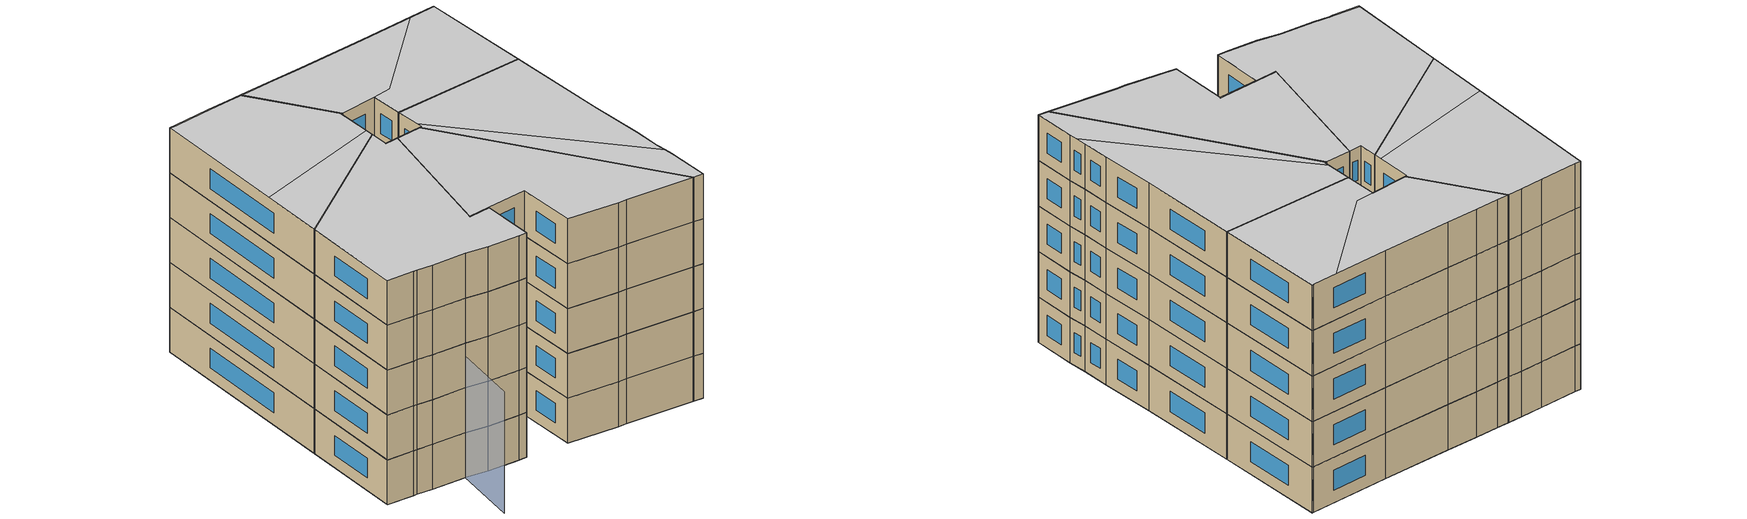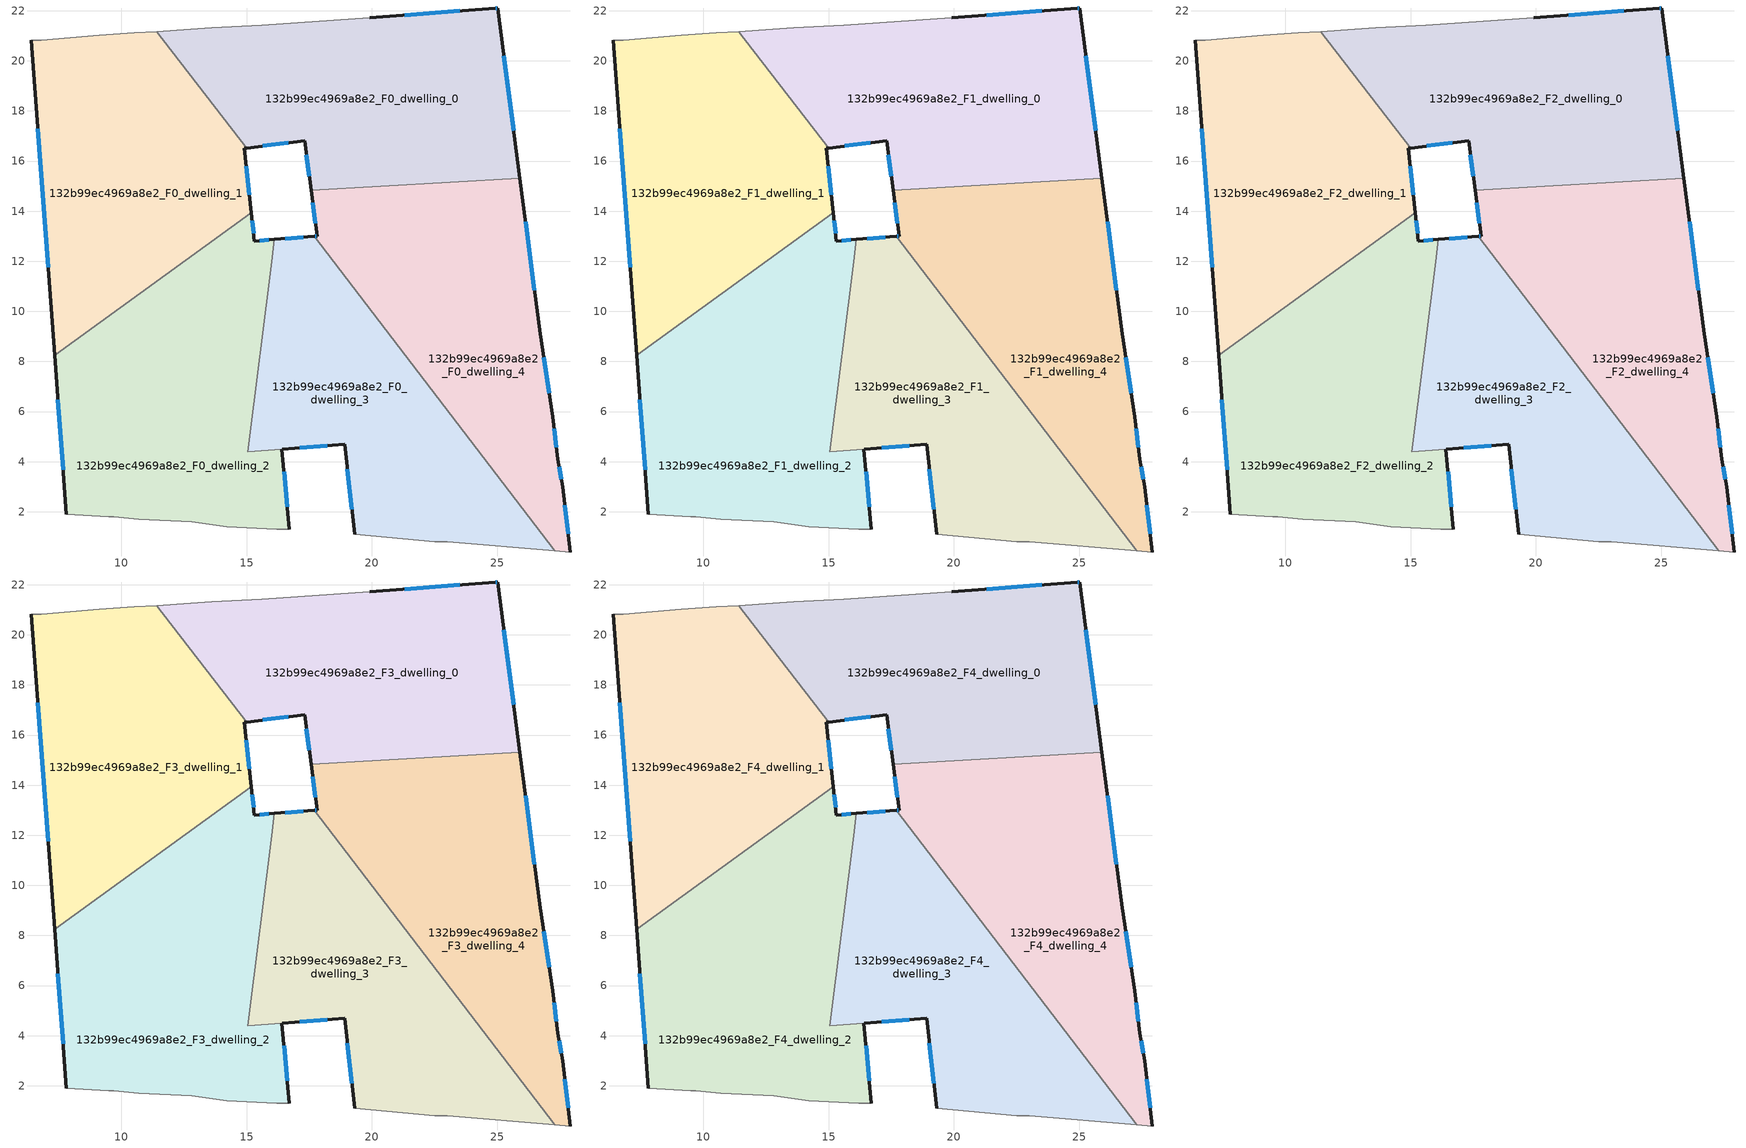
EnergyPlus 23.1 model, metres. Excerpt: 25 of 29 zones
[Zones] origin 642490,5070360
132b99ec4969a8e2_F0_dwelling_0
 floor ground (EU_floor_Construction): 25.91,15.31 25.02,22.11 24.93,22.11 19.92,21.71 15.62,21.41 13.62,21.31 12.21,21.21 11.42,21.17 15,16.52 17.32,16.81 17.57,14.84 z0
 wall outside (EU_wall_Construction): 19.92,21.71 24.93,22.11 25.02,22.11 25.91,15.31 / 17.57,14.84 17.32,16.81 15,16.52 z0:3
 wall adiabatic (EU_wall_Construction): 11.42,21.17 12.21,21.21 13.62,21.31 15.62,21.41 19.92,21.71 z0:3
 wall to 132b99ec4969a8e2_F0_dwelling_4 (EU_wall_Construction): 25.91,15.31 17.57,14.84 z0:3
 wall to 132b99ec4969a8e2_F0_dwelling_1 (EU_wall_Construction): 15,16.52 11.42,21.17 z0:3
 window (EU_Window_Construction): 21.32,21.82 23.52,22 / 24.95,22.11 25,22.11 / 25.27,20.2 25.66,17.21 / 17.5,15.39 17.39,16.26 / 16.67,16.73 15.65,16.6 z0.84:2.16
132b99ec4969a8e2_F0_dwelling_1
 floor ground (EU_floor_Construction): 15.19,13.93 14.92,16.51 15,16.52 11.42,21.17 10.51,21.11 9.11,21.01 6.81,20.81 6.41,20.81 7.34,8.24 z0
 wall outside (EU_wall_Construction): 15,16.52 14.92,16.51 15.19,13.93 / 7.34,8.24 6.41,20.81 z0:3
 wall adiabatic (EU_wall_Construction): 6.41,20.81 6.81,20.81 9.11,21.01 10.51,21.11 11.42,21.17 z0:3
 wall to 132b99ec4969a8e2_F0_dwelling_2 (EU_wall_Construction): 15.19,13.93 7.34,8.24 z0:3
 window (EU_Window_Construction): 14.99,15.79 15.12,14.66 / 7.08,11.77 6.67,17.29 z0.84:2.16
132b99ec4969a8e2_F0_dwelling_2
 floor ground (EU_floor_Construction): 16.71,1.3 16.41,4.5 15.05,4.39 16.11,12.87 15.31,12.81 15.19,13.93 7.34,8.24 7.81,1.9 9.51,1.8 9.71,1.8 10.71,1.7 12.81,1.6 14.21,1.4 16.21,1.3 z0
 wall outside (EU_wall_Construction): 7.81,1.9 7.34,8.24 / 15.19,13.93 15.31,12.81 16.11,12.87 / 16.41,4.5 16.71,1.3 z0:3
 wall adiabatic (EU_wall_Construction): 16.71,1.3 16.21,1.3 14.21,1.4 12.81,1.6 10.71,1.7 9.71,1.8 9.51,1.8 7.81,1.9 z0:3
 wall to 132b99ec4969a8e2_F0_dwelling_3 (EU_wall_Construction): 16.11,12.87 16.02,12.15 15.05,4.39 16.41,4.5 z0:3
 window (EU_Window_Construction): 7.67,3.68 7.47,6.47 / 15.23,13.62 15.28,13.12 / 15.54,12.82 15.89,12.85 / 16.5,3.6 16.63,2.19 z0.84:2.16
132b99ec4969a8e2_F0_dwelling_3
 floor ground (EU_floor_Construction): 27.3,0.44 17.7,13 16.11,12.87 15.05,4.39 18.92,4.7 19.31,1.09 22.52,0.79 23.02,0.79 z0
 wall outside (EU_wall_Construction): 16.11,12.87 17.7,13 / 19.31,1.09 18.92,4.7 16.42,4.5 z0:3
 wall to 132b99ec4969a8e2_F0_dwelling_4 (EU_wall_Construction): 17.7,13 27.3,0.44 z0:3
 wall adiabatic (EU_wall_Construction): 27.3,0.44 23.02,0.79 22.52,0.79 19.31,1.09 z0:3
 window (EU_Window_Construction): 18.22,4.64 17.12,4.56 / 16.56,12.9 17.26,12.96 / 19.2,2.1 19.03,3.69 z0.84:2.16
132b99ec4969a8e2_F0_dwelling_4
 floor ground (EU_floor_Construction): 27.92,0.39 27.62,3 27.42,4.1 27.22,5.8 26.72,9.1 25.91,15.31 17.57,14.84 17.82,13 17.7,13 27.3,0.44 z0
 wall outside (EU_wall_Construction): 17.7,13 17.82,13 17.57,14.84 / 25.91,15.31 26.72,9.1 27.22,5.8 27.42,4.1 27.62,3 27.92,0.39 z0:3
 wall adiabatic (EU_wall_Construction): 27.92,0.39 27.3,0.44 z0:3
 window (EU_Window_Construction): 27.28,5.32 27.37,4.57 / 27.48,3.79 27.56,3.3 / 27.7,2.27 27.84,1.12 / 17.74,13 17.78,13 / 17.75,13.52 17.64,14.33 / 26.14,13.57 26.5,10.84 / 26.86,8.17 27.08,6.72 z0.84:2.16
132b99ec4969a8e2_F1_dwelling_0
 floor to 132b99ec4969a8e2_F0_dwelling_0 (EU_floor_Construction): 25.91,15.31 25.02,22.11 24.93,22.11 19.92,21.71 15.62,21.41 13.62,21.31 12.21,21.21 11.42,21.17 15,16.52 17.32,16.81 17.57,14.84 z3
 wall outside (EU_wall_Construction): 19.92,21.71 24.93,22.11 25.02,22.11 25.91,15.31 / 17.57,14.84 17.32,16.81 15,16.52 z3:6
 wall adiabatic (EU_wall_Construction): 11.42,21.17 12.21,21.21 13.62,21.31 15.62,21.41 19.92,21.71 z3:6
 wall to 132b99ec4969a8e2_F1_dwelling_4 (EU_wall_Construction): 25.91,15.31 17.57,14.84 z3:6
 wall to 132b99ec4969a8e2_F1_dwelling_1 (EU_wall_Construction): 15,16.52 11.42,21.17 z3:6
 window (EU_Window_Construction): 21.32,21.82 23.52,22 / 24.95,22.11 25,22.11 / 25.27,20.2 25.66,17.21 / 17.5,15.39 17.39,16.26 / 16.67,16.73 15.65,16.6 z3.84:5.16
132b99ec4969a8e2_F1_dwelling_1
 floor to 132b99ec4969a8e2_F0_dwelling_1 (EU_floor_Construction): 15.19,13.93 14.92,16.51 15,16.52 11.42,21.17 10.51,21.11 9.11,21.01 6.81,20.81 6.41,20.81 7.34,8.24 z3
 wall outside (EU_wall_Construction): 15,16.52 14.92,16.51 15.19,13.93 / 7.34,8.24 6.41,20.81 z3:6
 wall adiabatic (EU_wall_Construction): 6.41,20.81 6.81,20.81 9.11,21.01 10.51,21.11 11.42,21.17 z3:6
 wall to 132b99ec4969a8e2_F1_dwelling_2 (EU_wall_Construction): 15.19,13.93 7.34,8.24 z3:6
 window (EU_Window_Construction): 14.99,15.79 15.12,14.66 / 7.08,11.77 6.67,17.29 z3.84:5.16
132b99ec4969a8e2_F1_dwelling_2
 floor to 132b99ec4969a8e2_F0_dwelling_2 (EU_floor_Construction): 16.71,1.3 16.41,4.5 15.05,4.39 16.11,12.87 15.31,12.81 15.19,13.93 7.34,8.24 7.81,1.9 9.51,1.8 9.71,1.8 10.71,1.7 12.81,1.6 14.21,1.4 16.21,1.3 z3
 wall outside (EU_wall_Construction): 7.81,1.9 7.34,8.24 / 15.19,13.93 15.31,12.81 16.11,12.87 / 16.41,4.5 16.71,1.3 z3:6
 wall adiabatic (EU_wall_Construction): 16.71,1.3 16.21,1.3 14.21,1.4 12.81,1.6 10.71,1.7 9.71,1.8 9.51,1.8 7.81,1.9 z3:6
 wall to 132b99ec4969a8e2_F1_dwelling_3 (EU_wall_Construction): 16.11,12.87 16.02,12.15 15.05,4.39 16.41,4.5 z3:6
 window (EU_Window_Construction): 7.67,3.68 7.47,6.47 / 15.23,13.62 15.28,13.12 / 15.54,12.82 15.89,12.85 / 16.5,3.6 16.63,2.19 z3.84:5.16
132b99ec4969a8e2_F1_dwelling_3
 floor to 132b99ec4969a8e2_F0_dwelling_3 (EU_floor_Construction): 27.3,0.44 17.7,13 16.11,12.87 15.05,4.39 18.92,4.7 19.31,1.09 22.52,0.79 23.02,0.79 z3
 wall outside (EU_wall_Construction): 16.11,12.87 17.7,13 / 19.31,1.09 18.92,4.7 16.42,4.5 z3:6
 wall to 132b99ec4969a8e2_F1_dwelling_4 (EU_wall_Construction): 17.7,13 27.3,0.44 z3:6
 wall adiabatic (EU_wall_Construction): 27.3,0.44 23.02,0.79 22.52,0.79 19.31,1.09 z3:6
 window (EU_Window_Construction): 18.22,4.64 17.12,4.56 / 16.56,12.9 17.26,12.96 / 19.2,2.1 19.03,3.69 z3.84:5.16
132b99ec4969a8e2_F1_dwelling_4
 floor to 132b99ec4969a8e2_F0_dwelling_4 (EU_floor_Construction): 27.92,0.39 27.62,3 27.42,4.1 27.22,5.8 26.72,9.1 25.91,15.31 17.57,14.84 17.82,13 17.7,13 27.3,0.44 z3
 wall outside (EU_wall_Construction): 17.7,13 17.82,13 17.57,14.84 / 25.91,15.31 26.72,9.1 27.22,5.8 27.42,4.1 27.62,3 27.92,0.39 z3:6
 wall adiabatic (EU_wall_Construction): 27.92,0.39 27.3,0.44 z3:6
 window (EU_Window_Construction): 27.28,5.32 27.37,4.57 / 27.48,3.79 27.56,3.3 / 27.7,2.27 27.84,1.12 / 17.74,13 17.78,13 / 17.75,13.52 17.64,14.33 / 26.14,13.57 26.5,10.84 / 26.86,8.17 27.08,6.72 z3.84:5.16
132b99ec4969a8e2_F2_dwelling_0
 floor to 132b99ec4969a8e2_F1_dwelling_0 (EU_floor_Construction): 25.91,15.31 25.02,22.11 24.93,22.11 19.92,21.71 15.62,21.41 13.62,21.31 12.21,21.21 11.42,21.17 15,16.52 17.32,16.81 17.57,14.84 z6
 wall outside (EU_wall_Construction): 19.92,21.71 24.93,22.11 25.02,22.11 25.91,15.31 / 17.57,14.84 17.32,16.81 15,16.52 z6:9
 wall adiabatic (EU_wall_Construction): 11.42,21.17 12.21,21.21 13.62,21.31 15.62,21.41 19.92,21.71 z6:9
 wall to 132b99ec4969a8e2_F2_dwelling_4 (EU_wall_Construction): 25.91,15.31 17.57,14.84 z6:9
 wall to 132b99ec4969a8e2_F2_dwelling_1 (EU_wall_Construction): 15,16.52 11.42,21.17 z6:9
 window (EU_Window_Construction): 21.32,21.82 23.52,22 / 24.95,22.11 25,22.11 / 25.27,20.2 25.66,17.21 / 17.5,15.39 17.39,16.26 / 16.67,16.73 15.65,16.6 z6.84:8.16
132b99ec4969a8e2_F2_dwelling_1
 floor to 132b99ec4969a8e2_F1_dwelling_1 (EU_floor_Construction): 15.19,13.93 14.92,16.51 15,16.52 11.42,21.17 10.51,21.11 9.11,21.01 6.81,20.81 6.41,20.81 7.34,8.24 z6
 wall outside (EU_wall_Construction): 15,16.52 14.92,16.51 15.19,13.93 / 7.34,8.24 6.41,20.81 z6:9
 wall adiabatic (EU_wall_Construction): 6.41,20.81 6.81,20.81 9.11,21.01 10.51,21.11 11.42,21.17 z6:9
 wall to 132b99ec4969a8e2_F2_dwelling_2 (EU_wall_Construction): 15.19,13.93 7.34,8.24 z6:9
 window (EU_Window_Construction): 14.99,15.79 15.12,14.66 / 7.08,11.77 6.67,17.29 z6.84:8.16
132b99ec4969a8e2_F2_dwelling_2
 floor to 132b99ec4969a8e2_F1_dwelling_2 (EU_floor_Construction): 16.71,1.3 16.41,4.5 15.05,4.39 16.11,12.87 15.31,12.81 15.19,13.93 7.34,8.24 7.81,1.9 9.51,1.8 9.71,1.8 10.71,1.7 12.81,1.6 14.21,1.4 16.21,1.3 z6
 wall outside (EU_wall_Construction): 7.81,1.9 7.34,8.24 / 15.19,13.93 15.31,12.81 16.11,12.87 / 16.41,4.5 16.71,1.3 z6:9
 wall adiabatic (EU_wall_Construction): 16.71,1.3 16.21,1.3 14.21,1.4 12.81,1.6 10.71,1.7 9.71,1.8 9.51,1.8 7.81,1.9 z6:9
 wall to 132b99ec4969a8e2_F2_dwelling_3 (EU_wall_Construction): 16.11,12.87 16.02,12.15 15.05,4.39 16.41,4.5 z6:9
 window (EU_Window_Construction): 7.67,3.68 7.47,6.47 / 15.23,13.62 15.28,13.12 / 15.54,12.82 15.89,12.85 / 16.5,3.6 16.63,2.19 z6.84:8.16
132b99ec4969a8e2_F2_dwelling_3
 floor to 132b99ec4969a8e2_F1_dwelling_3 (EU_floor_Construction): 27.3,0.44 17.7,13 16.11,12.87 15.05,4.39 18.92,4.7 19.31,1.09 22.52,0.79 23.02,0.79 z6
 wall outside (EU_wall_Construction): 16.11,12.87 17.7,13 / 19.31,1.09 18.92,4.7 16.42,4.5 z6:9
 wall to 132b99ec4969a8e2_F2_dwelling_4 (EU_wall_Construction): 17.7,13 27.3,0.44 z6:9
 wall adiabatic (EU_wall_Construction): 27.3,0.44 23.02,0.79 22.52,0.79 19.31,1.09 z6:9
 window (EU_Window_Construction): 18.22,4.64 17.12,4.56 / 16.56,12.9 17.26,12.96 / 19.2,2.1 19.03,3.69 z6.84:8.16
132b99ec4969a8e2_F2_dwelling_4
 floor to 132b99ec4969a8e2_F1_dwelling_4 (EU_floor_Construction): 27.92,0.39 27.62,3 27.42,4.1 27.22,5.8 26.72,9.1 25.91,15.31 17.57,14.84 17.82,13 17.7,13 27.3,0.44 z6
 wall outside (EU_wall_Construction): 17.7,13 17.82,13 17.57,14.84 / 25.91,15.31 26.72,9.1 27.22,5.8 27.42,4.1 27.62,3 27.92,0.39 z6:9
 wall adiabatic (EU_wall_Construction): 27.92,0.39 27.3,0.44 z6:9
 window (EU_Window_Construction): 27.28,5.32 27.37,4.57 / 27.48,3.79 27.56,3.3 / 27.7,2.27 27.84,1.12 / 17.74,13 17.78,13 / 17.75,13.52 17.64,14.33 / 26.14,13.57 26.5,10.84 / 26.86,8.17 27.08,6.72 z6.84:8.16
132b99ec4969a8e2_F3_dwelling_0
 floor to 132b99ec4969a8e2_F2_dwelling_0 (EU_floor_Construction): 25.91,15.31 25.02,22.11 24.93,22.11 19.92,21.71 15.62,21.41 13.62,21.31 12.21,21.21 11.42,21.17 15,16.52 17.32,16.81 17.57,14.84 z9
 wall outside (EU_wall_Construction): 19.92,21.71 24.93,22.11 25.02,22.11 25.91,15.31 / 17.57,14.84 17.32,16.81 15,16.52 z9:12
 wall adiabatic (EU_wall_Construction): 11.42,21.17 12.21,21.21 13.62,21.31 15.62,21.41 19.92,21.71 z9:12
 wall to 132b99ec4969a8e2_F3_dwelling_4 (EU_wall_Construction): 25.91,15.31 17.57,14.84 z9:12
 wall to 132b99ec4969a8e2_F3_dwelling_1 (EU_wall_Construction): 15,16.52 11.42,21.17 z9:12
 window (EU_Window_Construction): 21.32,21.82 23.52,22 / 24.95,22.11 25,22.11 / 25.27,20.2 25.66,17.21 / 17.5,15.39 17.39,16.26 / 16.67,16.73 15.65,16.6 z9.84:11.16
132b99ec4969a8e2_F3_dwelling_1
 floor to 132b99ec4969a8e2_F2_dwelling_1 (EU_floor_Construction): 15.19,13.93 14.92,16.51 15,16.52 11.42,21.17 10.51,21.11 9.11,21.01 6.81,20.81 6.41,20.81 7.34,8.24 z9
 wall outside (EU_wall_Construction): 15,16.52 14.92,16.51 15.19,13.93 / 7.34,8.24 6.41,20.81 z9:12
 wall adiabatic (EU_wall_Construction): 6.41,20.81 6.81,20.81 9.11,21.01 10.51,21.11 11.42,21.17 z9:12
 wall to 132b99ec4969a8e2_F3_dwelling_2 (EU_wall_Construction): 15.19,13.93 7.34,8.24 z9:12
 window (EU_Window_Construction): 14.99,15.79 15.12,14.66 / 7.08,11.77 6.67,17.29 z9.84:11.16
132b99ec4969a8e2_F3_dwelling_2
 floor to 132b99ec4969a8e2_F2_dwelling_2 (EU_floor_Construction): 16.71,1.3 16.41,4.5 15.05,4.39 16.11,12.87 15.31,12.81 15.19,13.93 7.34,8.24 7.81,1.9 9.51,1.8 9.71,1.8 10.71,1.7 12.81,1.6 14.21,1.4 16.21,1.3 z9
 wall outside (EU_wall_Construction): 7.81,1.9 7.34,8.24 / 15.19,13.93 15.31,12.81 16.11,12.87 / 16.41,4.5 16.71,1.3 z9:12
 wall adiabatic (EU_wall_Construction): 16.71,1.3 16.21,1.3 14.21,1.4 12.81,1.6 10.71,1.7 9.71,1.8 9.51,1.8 7.81,1.9 z9:12
 wall to 132b99ec4969a8e2_F3_dwelling_3 (EU_wall_Construction): 16.11,12.87 16.02,12.15 15.05,4.39 16.41,4.5 z9:12
 window (EU_Window_Construction): 7.67,3.68 7.47,6.47 / 15.23,13.62 15.28,13.12 / 15.54,12.82 15.89,12.85 / 16.5,3.6 16.63,2.19 z9.84:11.16
132b99ec4969a8e2_F3_dwelling_3
 floor to 132b99ec4969a8e2_F2_dwelling_3 (EU_floor_Construction): 27.3,0.44 17.7,13 16.11,12.87 15.05,4.39 18.92,4.7 19.31,1.09 22.52,0.79 23.02,0.79 z9
 wall outside (EU_wall_Construction): 16.11,12.87 17.7,13 / 19.31,1.09 18.92,4.7 16.42,4.5 z9:12
 wall to 132b99ec4969a8e2_F3_dwelling_4 (EU_wall_Construction): 17.7,13 27.3,0.44 z9:12
 wall adiabatic (EU_wall_Construction): 27.3,0.44 23.02,0.79 22.52,0.79 19.31,1.09 z9:12
 window (EU_Window_Construction): 18.22,4.64 17.12,4.56 / 16.56,12.9 17.26,12.96 / 19.2,2.1 19.03,3.69 z9.84:11.16
132b99ec4969a8e2_F3_dwelling_4
 floor to 132b99ec4969a8e2_F2_dwelling_4 (EU_floor_Construction): 27.92,0.39 27.62,3 27.42,4.1 27.22,5.8 26.72,9.1 25.91,15.31 17.57,14.84 17.82,13 17.7,13 27.3,0.44 z9
 wall outside (EU_wall_Construction): 17.7,13 17.82,13 17.57,14.84 / 25.91,15.31 26.72,9.1 27.22,5.8 27.42,4.1 27.62,3 27.92,0.39 z9:12
 wall adiabatic (EU_wall_Construction): 27.92,0.39 27.3,0.44 z9:12
 window (EU_Window_Construction): 27.28,5.32 27.37,4.57 / 27.48,3.79 27.56,3.3 / 27.7,2.27 27.84,1.12 / 17.74,13 17.78,13 / 17.75,13.52 17.64,14.33 / 26.14,13.57 26.5,10.84 / 26.86,8.17 27.08,6.72 z9.84:11.16
132b99ec4969a8e2_F4_dwelling_0
 floor to 132b99ec4969a8e2_F3_dwelling_0 (EU_floor_Construction): 25.91,15.31 25.02,22.11 24.93,22.11 19.92,21.71 15.62,21.41 13.62,21.31 12.21,21.21 11.42,21.17 15,16.52 17.32,16.81 17.57,14.84 z12
 wall outside (EU_wall_Construction): 19.92,21.71 24.93,22.11 25.02,22.11 25.91,15.31 / 17.57,14.84 17.32,16.81 15,16.52 z12:15
 wall adiabatic (EU_wall_Construction): 11.42,21.17 12.21,21.21 13.62,21.31 15.62,21.41 19.92,21.71 z12:15
 wall to 132b99ec4969a8e2_F4_dwelling_4 (EU_wall_Construction): 25.91,15.31 17.57,14.84 z12:15
 wall to 132b99ec4969a8e2_F4_dwelling_1 (EU_wall_Construction): 15,16.52 11.42,21.17 z12:15
 window (EU_Window_Construction): 21.32,21.82 23.52,22 / 24.95,22.11 25,22.11 / 25.27,20.2 25.66,17.21 / 17.5,15.39 17.39,16.26 / 16.67,16.73 15.65,16.6 z12.84:14.16
 ceiling to 132b99ec4969a8e2_F5_dwelling_3 (EU_floor_Construction): 25.02,22.11 25.91,15.31 17.58,14.84 17.32,16.81 18.48,16.95 23.39,21.99 24.93,22.11 z15
 ceiling to 132b99ec4969a8e2_F5_dwelling_0 (EU_floor_Construction): 23.39,21.99 18.48,16.96 17.32,16.81 15,16.52 11.42,21.17 12.21,21.21 13.62,21.31 15.62,21.41 19.92,21.71 z15
132b99ec4969a8e2_F4_dwelling_1
 floor to 132b99ec4969a8e2_F3_dwelling_1 (EU_floor_Construction): 15.19,13.93 14.92,16.51 15,16.52 11.42,21.17 10.51,21.11 9.11,21.01 6.81,20.81 6.41,20.81 7.34,8.24 z12
 wall outside (EU_wall_Construction): 15,16.52 14.92,16.51 15.19,13.93 / 7.34,8.24 6.41,20.81 z12:15
 wall adiabatic (EU_wall_Construction): 6.41,20.81 6.81,20.81 9.11,21.01 10.51,21.11 11.42,21.17 z12:15
 wall to 132b99ec4969a8e2_F4_dwelling_2 (EU_wall_Construction): 15.19,13.93 7.34,8.24 z12:15
 window (EU_Window_Construction): 14.99,15.79 15.12,14.66 / 7.08,11.77 6.67,17.29 z12.84:14.16
 ceiling to 132b99ec4969a8e2_F5_dwelling_0 (EU_floor_Construction): 11.42,21.17 15,16.52 14.92,16.51 15.14,14.44 7.05,12.21 6.41,20.81 6.81,20.81 9.11,21.01 10.51,21.11 z15
 ceiling to 132b99ec4969a8e2_F5_dwelling_1 (EU_floor_Construction): 15.14,14.44 15.19,13.93 7.34,8.24 7.05,12.21 z15
132b99ec4969a8e2_F4_dwelling_2
 floor to 132b99ec4969a8e2_F3_dwelling_2 (EU_floor_Construction): 16.71,1.3 16.41,4.5 15.05,4.39 16.11,12.87 15.31,12.81 15.19,13.93 7.34,8.24 7.81,1.9 9.51,1.8 9.71,1.8 10.71,1.7 12.81,1.6 14.21,1.4 16.21,1.3 z12
 wall outside (EU_wall_Construction): 7.81,1.9 7.34,8.24 / 15.19,13.93 15.31,12.81 16.11,12.87 / 16.41,4.5 16.71,1.3 z12:15
 wall adiabatic (EU_wall_Construction): 16.71,1.3 16.21,1.3 14.21,1.4 12.81,1.6 10.71,1.7 9.71,1.8 9.51,1.8 7.81,1.9 z12:15
 wall to 132b99ec4969a8e2_F4_dwelling_3 (EU_wall_Construction): 16.11,12.87 16.02,12.15 15.05,4.39 16.41,4.5 z12:15
 window (EU_Window_Construction): 7.67,3.68 7.47,6.47 / 15.23,13.62 15.28,13.12 / 15.54,12.82 15.89,12.85 / 16.5,3.6 16.63,2.19 z12.84:14.16
 ceiling to 132b99ec4969a8e2_F5_dwelling_1 (EU_floor_Construction): 16.11,12.87 15.05,4.39 16.41,4.5 16.71,1.3 16.21,1.3 14.21,1.4 12.81,1.6 10.71,1.7 9.71,1.8 9.51,1.8 7.81,1.9 7.34,8.24 15.19,13.93 15.31,12.81 z15
132b99ec4969a8e2_F4_dwelling_3
 floor to 132b99ec4969a8e2_F3_dwelling_3 (EU_floor_Construction): 27.3,0.44 17.7,13 16.11,12.87 15.05,4.39 18.92,4.7 19.31,1.09 22.52,0.79 23.02,0.79 z12
 wall outside (EU_wall_Construction): 16.11,12.87 17.7,13 / 19.31,1.09 18.92,4.7 16.42,4.5 z12:15
 wall to 132b99ec4969a8e2_F4_dwelling_4 (EU_wall_Construction): 17.7,13 27.3,0.44 z12:15
 wall adiabatic (EU_wall_Construction): 27.3,0.44 23.02,0.79 22.52,0.79 19.31,1.09 z12:15
 window (EU_Window_Construction): 18.22,4.64 17.12,4.56 / 16.56,12.9 17.26,12.96 / 19.2,2.1 19.03,3.69 z12.84:14.16
 ceiling to 132b99ec4969a8e2_F5_dwelling_2 (EU_floor_Construction): 17.7,13 27.3,0.44 23.02,0.79 22.52,0.79 19.31,1.09 18.92,4.7 15.06,4.39 16.11,12.87 z15
 ceiling to 132b99ec4969a8e2_F5_dwelling_1 (EU_floor_Construction): 15.93,11.43 15.06,4.39 16.41,4.5 15.05,4.39 z15
 roof outside (EU_roof_Construction): 16.11,12.87 15.93,11.43 15.05,4.39 z15
132b99ec4969a8e2_F4_dwelling_4
 floor to 132b99ec4969a8e2_F3_dwelling_4 (EU_floor_Construction): 27.92,0.39 27.62,3 27.42,4.1 27.22,5.8 26.72,9.1 25.91,15.31 17.57,14.84 17.82,13 17.7,13 27.3,0.44 z12
 wall outside (EU_wall_Construction): 17.7,13 17.82,13 17.57,14.84 / 25.91,15.31 26.72,9.1 27.22,5.8 27.42,4.1 27.62,3 27.92,0.39 z12:15
 wall adiabatic (EU_wall_Construction): 27.92,0.39 27.3,0.44 z12:15
 window (EU_Window_Construction): 27.28,5.32 27.37,4.57 / 27.48,3.79 27.56,3.3 / 27.7,2.27 27.84,1.12 / 17.74,13 17.78,13 / 17.75,13.52 17.64,14.33 / 26.14,13.57 26.5,10.84 / 26.86,8.17 27.08,6.72 z12.84:14.16
 ceiling to 132b99ec4969a8e2_F5_dwelling_3 (EU_floor_Construction): 25.91,15.31 26.72,9.1 27.22,5.8 27.42,4.1 27.54,3.46 17.77,13.33 17.58,14.84 z15
 ceiling to 132b99ec4969a8e2_F5_dwelling_2 (EU_floor_Construction): 27.54,3.46 27.62,3 27.92,0.39 27.3,0.44 17.7,13 17.82,13 17.77,13.33 z15
shading: 12.85,2.29 12.61,-2.41 z0:8.1
[Building]
EU S2 Campaign: North Axis=0; Terrain=City; Solar Distribution=FullExterior
[Site:Location]
Lyon-Bron: Latitude=45.75; Longitude=5; Time Zone=1; Elevation=198
[SizingPeriod:WeatherFileDays]
AnnualSizingPeriod: Begin Month=1; Begin Day of Month=1; End Month=12; End Day of Month=31; Day of Week for Start Day=Monday; Use Weather File Daylight Saving Period=No; Use Weather File Rain and Snow Indicators=No
[MATERIAL]
EU_InternalMass_Material: Roughness=MediumRough; Thickness=0.1; Conductivity=1; Density=1800; Specific Heat=900; Thermal Absorptance=0.9; Solar Absorptance=0.7; Visible Absorptance=0.7
[MATERIAL:NOMASS] Roughness=MediumRough; Thermal Absorptance=0.9; Solar Absorptance=0.7; Visible Absorptance=0.7
Name | Thermal Resistance
EU_wall_NoMass | 0.776494
EU_roof_NoMass | 0.486893
EU_floor_NoMass | 0.421597
[WINDOWMATERIAL:SIMPLEGLAZINGSYSTEM]
EU_Window_SimpleGlazing: UFactor=4.24961; Solar Heat Gain Coefficient=0.83; Visible Transmittance=0.83
[CONSTRUCTION]
EU_wall_Construction: EU_wall_NoMass
EU_roof_Construction: EU_roof_NoMass
EU_floor_Construction: EU_floor_NoMass
EU_InternalMass_Construction: EU_InternalMass_Material
EU_Window_Construction: EU_Window_SimpleGlazing
[ZONE] Type=1; Multiplier=1; Ceiling Height=autocalculate; Floor Area=autocalculate; Part of Total Floor Area=Yes
Name | Volume
132b99ec4969a8e2_F0_dwelling_0; 132b99ec4969a8e2_F1_dwelling_0; 132b99ec4969a8e2_F2_dwelling_0; 132b99ec4969a8e2_F3_dwelling_0; 132b99ec4969a8e2_F4_dwelling_0 | 224.459
132b99ec4969a8e2_F0_dwelling_1; 132b99ec4969a8e2_F1_dwelling_1; 132b99ec4969a8e2_F2_dwelling_1; 132b99ec4969a8e2_F3_dwelling_1; 132b99ec4969a8e2_F4_dwelling_1 | 224.477
132b99ec4969a8e2_F0_dwelling_2; 132b99ec4969a8e2_F1_dwelling_2; 132b99ec4969a8e2_F2_dwelling_2; 132b99ec4969a8e2_F3_dwelling_2; 132b99ec4969a8e2_F4_dwelling_2 | 240.469
132b99ec4969a8e2_F0_dwelling_3; 132b99ec4969a8e2_F1_dwelling_3; 132b99ec4969a8e2_F2_dwelling_3; 132b99ec4969a8e2_F3_dwelling_3; 132b99ec4969a8e2_F4_dwelling_3 | 208.46
132b99ec4969a8e2_F0_dwelling_4; 132b99ec4969a8e2_F1_dwelling_4; 132b99ec4969a8e2_F2_dwelling_4; 132b99ec4969a8e2_F3_dwelling_4; 132b99ec4969a8e2_F4_dwelling_4 | 224.462
[INTERNALMASS] Construction=EU_InternalMass_Construction
Name | Zone or ZoneList | Surface Area
132b99ec4969a8e2_F0_dwelling_0_EU_InternalMass | 132b99ec4969a8e2_F0_dwelling_0 | 74.8193
132b99ec4969a8e2_F0_dwelling_1_EU_InternalMass | 132b99ec4969a8e2_F0_dwelling_1 | 74.826
132b99ec4969a8e2_F0_dwelling_2_EU_InternalMass | 132b99ec4969a8e2_F0_dwelling_2 | 80.1559
132b99ec4969a8e2_F0_dwelling_3_EU_InternalMass | 132b99ec4969a8e2_F0_dwelling_3 | 69.4861
132b99ec4969a8e2_F0_dwelling_4_EU_InternalMass | 132b99ec4969a8e2_F0_dwelling_4 | 74.8211
132b99ec4969a8e2_F1_dwelling_0_EU_InternalMass | 132b99ec4969a8e2_F1_dwelling_0 | 74.8193
132b99ec4969a8e2_F1_dwelling_1_EU_InternalMass | 132b99ec4969a8e2_F1_dwelling_1 | 74.826
132b99ec4969a8e2_F1_dwelling_2_EU_InternalMass | 132b99ec4969a8e2_F1_dwelling_2 | 80.1559
132b99ec4969a8e2_F1_dwelling_3_EU_InternalMass | 132b99ec4969a8e2_F1_dwelling_3 | 69.4861
132b99ec4969a8e2_F1_dwelling_4_EU_InternalMass | 132b99ec4969a8e2_F1_dwelling_4 | 74.8211
132b99ec4969a8e2_F2_dwelling_0_EU_InternalMass | 132b99ec4969a8e2_F2_dwelling_0 | 74.8193
132b99ec4969a8e2_F2_dwelling_1_EU_InternalMass | 132b99ec4969a8e2_F2_dwelling_1 | 74.826
132b99ec4969a8e2_F2_dwelling_2_EU_InternalMass | 132b99ec4969a8e2_F2_dwelling_2 | 80.1559
132b99ec4969a8e2_F2_dwelling_3_EU_InternalMass | 132b99ec4969a8e2_F2_dwelling_3 | 69.4861
132b99ec4969a8e2_F2_dwelling_4_EU_InternalMass | 132b99ec4969a8e2_F2_dwelling_4 | 74.8211
132b99ec4969a8e2_F3_dwelling_0_EU_InternalMass | 132b99ec4969a8e2_F3_dwelling_0 | 74.8193
132b99ec4969a8e2_F3_dwelling_1_EU_InternalMass | 132b99ec4969a8e2_F3_dwelling_1 | 74.826
132b99ec4969a8e2_F3_dwelling_2_EU_InternalMass | 132b99ec4969a8e2_F3_dwelling_2 | 80.1559
132b99ec4969a8e2_F3_dwelling_3_EU_InternalMass | 132b99ec4969a8e2_F3_dwelling_3 | 69.4861
132b99ec4969a8e2_F3_dwelling_4_EU_InternalMass | 132b99ec4969a8e2_F3_dwelling_4 | 74.8211
132b99ec4969a8e2_F4_dwelling_0_EU_InternalMass | 132b99ec4969a8e2_F4_dwelling_0 | 74.8193
132b99ec4969a8e2_F4_dwelling_1_EU_InternalMass | 132b99ec4969a8e2_F4_dwelling_1 | 74.826
132b99ec4969a8e2_F4_dwelling_2_EU_InternalMass | 132b99ec4969a8e2_F4_dwelling_2 | 80.1559
132b99ec4969a8e2_F4_dwelling_3_EU_InternalMass | 132b99ec4969a8e2_F4_dwelling_3 | 69.4861
132b99ec4969a8e2_F4_dwelling_4_EU_InternalMass | 132b99ec4969a8e2_F4_dwelling_4 | 74.8211
[OTHEREQUIPMENT] Fuel Type=Electricity; Design Level Calculation Method=Watts/Area; Power per Zone Floor Area=1; Fraction Latent=0; Fraction Radiant=0; Fraction Lost=0; Carbon Dioxide Generation Rate=0; EndUse Subcategory=EU_Step8_InternalGains
Name | Zone or ZoneList or Space or SpaceList | Schedule
EU_Step8_InternalGain_132b99ec4969a8e2_F0_dwelling_0_f000 | 132b99ec4969a8e2_F0_dwelling_0 | EU_Step8_GainSchedule_132b99ec4969a8e2_F0_dwelling_0_f000
EU_Step8_InternalGain_132b99ec4969a8e2_F0_dwelling_1_f000 | 132b99ec4969a8e2_F0_dwelling_1 | EU_Step8_GainSchedule_132b99ec4969a8e2_F0_dwelling_1_f000
EU_Step8_InternalGain_132b99ec4969a8e2_F0_dwelling_2_f000 | 132b99ec4969a8e2_F0_dwelling_2 | EU_Step8_GainSchedule_132b99ec4969a8e2_F0_dwelling_2_f000
EU_Step8_InternalGain_132b99ec4969a8e2_F0_dwelling_3_f000 | 132b99ec4969a8e2_F0_dwelling_3 | EU_Step8_GainSchedule_132b99ec4969a8e2_F0_dwelling_3_f000
EU_Step8_InternalGain_132b99ec4969a8e2_F0_dwelling_4_f000 | 132b99ec4969a8e2_F0_dwelling_4 | EU_Step8_GainSchedule_132b99ec4969a8e2_F0_dwelling_4_f000
EU_Step8_InternalGain_132b99ec4969a8e2_F1_dwelling_0_f000 | 132b99ec4969a8e2_F1_dwelling_0 | EU_Step8_GainSchedule_132b99ec4969a8e2_F1_dwelling_0_f000
EU_Step8_InternalGain_132b99ec4969a8e2_F1_dwelling_1_f000 | 132b99ec4969a8e2_F1_dwelling_1 | EU_Step8_GainSchedule_132b99ec4969a8e2_F1_dwelling_1_f000
EU_Step8_InternalGain_132b99ec4969a8e2_F1_dwelling_2_f000 | 132b99ec4969a8e2_F1_dwelling_2 | EU_Step8_GainSchedule_132b99ec4969a8e2_F1_dwelling_2_f000
EU_Step8_InternalGain_132b99ec4969a8e2_F1_dwelling_3_f000 | 132b99ec4969a8e2_F1_dwelling_3 | EU_Step8_GainSchedule_132b99ec4969a8e2_F1_dwelling_3_f000
EU_Step8_InternalGain_132b99ec4969a8e2_F1_dwelling_4_f000 | 132b99ec4969a8e2_F1_dwelling_4 | EU_Step8_GainSchedule_132b99ec4969a8e2_F1_dwelling_4_f000
EU_Step8_InternalGain_132b99ec4969a8e2_F2_dwelling_0_f000 | 132b99ec4969a8e2_F2_dwelling_0 | EU_Step8_GainSchedule_132b99ec4969a8e2_F2_dwelling_0_f000
EU_Step8_InternalGain_132b99ec4969a8e2_F2_dwelling_1_f000 | 132b99ec4969a8e2_F2_dwelling_1 | EU_Step8_GainSchedule_132b99ec4969a8e2_F2_dwelling_1_f000
EU_Step8_InternalGain_132b99ec4969a8e2_F2_dwelling_2_f000 | 132b99ec4969a8e2_F2_dwelling_2 | EU_Step8_GainSchedule_132b99ec4969a8e2_F2_dwelling_2_f000
EU_Step8_InternalGain_132b99ec4969a8e2_F2_dwelling_3_f000 | 132b99ec4969a8e2_F2_dwelling_3 | EU_Step8_GainSchedule_132b99ec4969a8e2_F2_dwelling_3_f000
EU_Step8_InternalGain_132b99ec4969a8e2_F2_dwelling_4_f000 | 132b99ec4969a8e2_F2_dwelling_4 | EU_Step8_GainSchedule_132b99ec4969a8e2_F2_dwelling_4_f000
EU_Step8_InternalGain_132b99ec4969a8e2_F3_dwelling_0_f000 | 132b99ec4969a8e2_F3_dwelling_0 | EU_Step8_GainSchedule_132b99ec4969a8e2_F3_dwelling_0_f000
EU_Step8_InternalGain_132b99ec4969a8e2_F3_dwelling_1_f000 | 132b99ec4969a8e2_F3_dwelling_1 | EU_Step8_GainSchedule_132b99ec4969a8e2_F3_dwelling_1_f000
EU_Step8_InternalGain_132b99ec4969a8e2_F3_dwelling_2_f000 | 132b99ec4969a8e2_F3_dwelling_2 | EU_Step8_GainSchedule_132b99ec4969a8e2_F3_dwelling_2_f000
EU_Step8_InternalGain_132b99ec4969a8e2_F3_dwelling_3_f000 | 132b99ec4969a8e2_F3_dwelling_3 | EU_Step8_GainSchedule_132b99ec4969a8e2_F3_dwelling_3_f000
EU_Step8_InternalGain_132b99ec4969a8e2_F3_dwelling_4_f000 | 132b99ec4969a8e2_F3_dwelling_4 | EU_Step8_GainSchedule_132b99ec4969a8e2_F3_dwelling_4_f000
EU_Step8_InternalGain_132b99ec4969a8e2_F4_dwelling_0_f000 | 132b99ec4969a8e2_F4_dwelling_0 | EU_Step8_GainSchedule_132b99ec4969a8e2_F4_dwelling_0_f000
EU_Step8_InternalGain_132b99ec4969a8e2_F4_dwelling_1_f000 | 132b99ec4969a8e2_F4_dwelling_1 | EU_Step8_GainSchedule_132b99ec4969a8e2_F4_dwelling_1_f000
EU_Step8_InternalGain_132b99ec4969a8e2_F4_dwelling_2_f000 | 132b99ec4969a8e2_F4_dwelling_2 | EU_Step8_GainSchedule_132b99ec4969a8e2_F4_dwelling_2_f000
EU_Step8_InternalGain_132b99ec4969a8e2_F4_dwelling_3_f000 | 132b99ec4969a8e2_F4_dwelling_3 | EU_Step8_GainSchedule_132b99ec4969a8e2_F4_dwelling_3_f000
EU_Step8_InternalGain_132b99ec4969a8e2_F4_dwelling_4_f000 | 132b99ec4969a8e2_F4_dwelling_4 | EU_Step8_GainSchedule_132b99ec4969a8e2_F4_dwelling_4_f000
[ZONEVENTILATION:DESIGNFLOWRATE] Schedule=EU_AlwaysOn; Design Flow Rate Calculation Method=AirChanges/Hour; Air Changes per Hour=0.693814; Ventilation Type=Natural; Fan Pressure Rise=0; Fan Total Efficiency=1; Constant Term Coefficient=1; Temperature Term Coefficient=0; Velocity Term Coefficient=0; Velocity Squared Term Coefficient=0; Minimum Indoor Temperature=-100; Maximum Indoor Temperature=100; Delta Temperature=-100; Minimum Outdoor Temperature=-100; Maximum Outdoor Temperature=100; Maximum Wind Speed=40
Name | Zone or ZoneList or Space or SpaceList
EU_ConstantAir_132b99ec4969a8e2_F0_dwelling_0 | 132b99ec4969a8e2_F0_dwelling_0
EU_ConstantAir_132b99ec4969a8e2_F0_dwelling_1 | 132b99ec4969a8e2_F0_dwelling_1
EU_ConstantAir_132b99ec4969a8e2_F0_dwelling_2 | 132b99ec4969a8e2_F0_dwelling_2
EU_ConstantAir_132b99ec4969a8e2_F0_dwelling_3 | 132b99ec4969a8e2_F0_dwelling_3
EU_ConstantAir_132b99ec4969a8e2_F0_dwelling_4 | 132b99ec4969a8e2_F0_dwelling_4
EU_ConstantAir_132b99ec4969a8e2_F1_dwelling_0 | 132b99ec4969a8e2_F1_dwelling_0
EU_ConstantAir_132b99ec4969a8e2_F1_dwelling_1 | 132b99ec4969a8e2_F1_dwelling_1
EU_ConstantAir_132b99ec4969a8e2_F1_dwelling_2 | 132b99ec4969a8e2_F1_dwelling_2
EU_ConstantAir_132b99ec4969a8e2_F1_dwelling_3 | 132b99ec4969a8e2_F1_dwelling_3
EU_ConstantAir_132b99ec4969a8e2_F1_dwelling_4 | 132b99ec4969a8e2_F1_dwelling_4
EU_ConstantAir_132b99ec4969a8e2_F2_dwelling_0 | 132b99ec4969a8e2_F2_dwelling_0
EU_ConstantAir_132b99ec4969a8e2_F2_dwelling_1 | 132b99ec4969a8e2_F2_dwelling_1
EU_ConstantAir_132b99ec4969a8e2_F2_dwelling_2 | 132b99ec4969a8e2_F2_dwelling_2
EU_ConstantAir_132b99ec4969a8e2_F2_dwelling_3 | 132b99ec4969a8e2_F2_dwelling_3
EU_ConstantAir_132b99ec4969a8e2_F2_dwelling_4 | 132b99ec4969a8e2_F2_dwelling_4
EU_ConstantAir_132b99ec4969a8e2_F3_dwelling_0 | 132b99ec4969a8e2_F3_dwelling_0
EU_ConstantAir_132b99ec4969a8e2_F3_dwelling_1 | 132b99ec4969a8e2_F3_dwelling_1
EU_ConstantAir_132b99ec4969a8e2_F3_dwelling_2 | 132b99ec4969a8e2_F3_dwelling_2
EU_ConstantAir_132b99ec4969a8e2_F3_dwelling_3 | 132b99ec4969a8e2_F3_dwelling_3
EU_ConstantAir_132b99ec4969a8e2_F3_dwelling_4 | 132b99ec4969a8e2_F3_dwelling_4
EU_ConstantAir_132b99ec4969a8e2_F4_dwelling_0 | 132b99ec4969a8e2_F4_dwelling_0
EU_ConstantAir_132b99ec4969a8e2_F4_dwelling_1 | 132b99ec4969a8e2_F4_dwelling_1
EU_ConstantAir_132b99ec4969a8e2_F4_dwelling_2 | 132b99ec4969a8e2_F4_dwelling_2
EU_ConstantAir_132b99ec4969a8e2_F4_dwelling_3 | 132b99ec4969a8e2_F4_dwelling_3
EU_ConstantAir_132b99ec4969a8e2_F4_dwelling_4 | 132b99ec4969a8e2_F4_dwelling_4
[HVACTEMPLATE:THERMOSTAT] Constant Heating Setpoint=20; Constant Cooling Setpoint=50
EU_HeatOnly_132b99ec4969a8e2_F0_dwelling_0; EU_HeatOnly_132b99ec4969a8e2_F0_dwelling_1; EU_HeatOnly_132b99ec4969a8e2_F0_dwelling_2; EU_HeatOnly_132b99ec4969a8e2_F0_dwelling_3; EU_HeatOnly_132b99ec4969a8e2_F0_dwelling_4; EU_HeatOnly_132b99ec4969a8e2_F1_dwelling_0; EU_HeatOnly_132b99ec4969a8e2_F1_dwelling_1; EU_HeatOnly_132b99ec4969a8e2_F1_dwelling_2; EU_HeatOnly_132b99ec4969a8e2_F1_dwelling_3; EU_HeatOnly_132b99ec4969a8e2_F1_dwelling_4; EU_HeatOnly_132b99ec4969a8e2_F2_dwelling_0; EU_HeatOnly_132b99ec4969a8e2_F2_dwelling_1; EU_HeatOnly_132b99ec4969a8e2_F2_dwelling_2; EU_HeatOnly_132b99ec4969a8e2_F2_dwelling_3; EU_HeatOnly_132b99ec4969a8e2_F2_dwelling_4; EU_HeatOnly_132b99ec4969a8e2_F3_dwelling_0; EU_HeatOnly_132b99ec4969a8e2_F3_dwelling_1; EU_HeatOnly_132b99ec4969a8e2_F3_dwelling_2; EU_HeatOnly_132b99ec4969a8e2_F3_dwelling_3; EU_HeatOnly_132b99ec4969a8e2_F3_dwelling_4; EU_HeatOnly_132b99ec4969a8e2_F4_dwelling_0; EU_HeatOnly_132b99ec4969a8e2_F4_dwelling_1; EU_HeatOnly_132b99ec4969a8e2_F4_dwelling_2; EU_HeatOnly_132b99ec4969a8e2_F4_dwelling_3; EU_HeatOnly_132b99ec4969a8e2_F4_dwelling_4; EU_HeatOnly_132b99ec4969a8e2_F5_dwelling_0; EU_HeatOnly_132b99ec4969a8e2_F5_dwelling_1; EU_HeatOnly_132b99ec4969a8e2_F5_dwelling_2; EU_HeatOnly_132b99ec4969a8e2_F5_dwelling_3
[HVACTEMPLATE:ZONE:IDEALLOADSAIRSYSTEM] System Availability Schedule=EU_AlwaysOn; Maximum Heating Supply Air Temperature=50; Minimum Cooling Supply Air Temperature=13; Maximum Heating Supply Air Humidity Ratio=0.0156; Minimum Cooling Supply Air Humidity Ratio=0.0077; Heating Limit=NoLimit; Cooling Limit=NoLimit; Heating Availability Schedule=EU_AlwaysOn; Cooling Availability Schedule=EU_CoolingOff; Dehumidification Control Type=ConstantSensibleHeatRatio; Cooling Sensible Heat Ratio=0.7; Dehumidification Setpoint=60; Humidification Control Type=None; Humidification Setpoint=30; Outdoor Air Method=None; Outdoor Air Flow Rate per Person=0.00944; Outdoor Air Flow Rate per Zone Floor Area=0; Outdoor Air Flow Rate per Zone=0; Demand Controlled Ventilation Type=None; Outdoor Air Economizer Type=NoEconomizer; Heat Recovery Type=None; Sensible Heat Recovery Effectiveness=0.7; Latent Heat Recovery Effectiveness=0.65
Name | Template Thermostat
132b99ec4969a8e2_F0_dwelling_0 | EU_HeatOnly_132b99ec4969a8e2_F0_dwelling_0
132b99ec4969a8e2_F0_dwelling_1 | EU_HeatOnly_132b99ec4969a8e2_F0_dwelling_1
132b99ec4969a8e2_F0_dwelling_2 | EU_HeatOnly_132b99ec4969a8e2_F0_dwelling_2
132b99ec4969a8e2_F0_dwelling_3 | EU_HeatOnly_132b99ec4969a8e2_F0_dwelling_3
132b99ec4969a8e2_F0_dwelling_4 | EU_HeatOnly_132b99ec4969a8e2_F0_dwelling_4
132b99ec4969a8e2_F1_dwelling_0 | EU_HeatOnly_132b99ec4969a8e2_F1_dwelling_0
132b99ec4969a8e2_F1_dwelling_1 | EU_HeatOnly_132b99ec4969a8e2_F1_dwelling_1
132b99ec4969a8e2_F1_dwelling_2 | EU_HeatOnly_132b99ec4969a8e2_F1_dwelling_2
132b99ec4969a8e2_F1_dwelling_3 | EU_HeatOnly_132b99ec4969a8e2_F1_dwelling_3
132b99ec4969a8e2_F1_dwelling_4 | EU_HeatOnly_132b99ec4969a8e2_F1_dwelling_4
132b99ec4969a8e2_F2_dwelling_0 | EU_HeatOnly_132b99ec4969a8e2_F2_dwelling_0
132b99ec4969a8e2_F2_dwelling_1 | EU_HeatOnly_132b99ec4969a8e2_F2_dwelling_1
132b99ec4969a8e2_F2_dwelling_2 | EU_HeatOnly_132b99ec4969a8e2_F2_dwelling_2
132b99ec4969a8e2_F2_dwelling_3 | EU_HeatOnly_132b99ec4969a8e2_F2_dwelling_3
132b99ec4969a8e2_F2_dwelling_4 | EU_HeatOnly_132b99ec4969a8e2_F2_dwelling_4
132b99ec4969a8e2_F3_dwelling_0 | EU_HeatOnly_132b99ec4969a8e2_F3_dwelling_0
132b99ec4969a8e2_F3_dwelling_1 | EU_HeatOnly_132b99ec4969a8e2_F3_dwelling_1
132b99ec4969a8e2_F3_dwelling_2 | EU_HeatOnly_132b99ec4969a8e2_F3_dwelling_2
132b99ec4969a8e2_F3_dwelling_3 | EU_HeatOnly_132b99ec4969a8e2_F3_dwelling_3
132b99ec4969a8e2_F3_dwelling_4 | EU_HeatOnly_132b99ec4969a8e2_F3_dwelling_4
132b99ec4969a8e2_F4_dwelling_0 | EU_HeatOnly_132b99ec4969a8e2_F4_dwelling_0
132b99ec4969a8e2_F4_dwelling_1 | EU_HeatOnly_132b99ec4969a8e2_F4_dwelling_1
132b99ec4969a8e2_F4_dwelling_2 | EU_HeatOnly_132b99ec4969a8e2_F4_dwelling_2
132b99ec4969a8e2_F4_dwelling_3 | EU_HeatOnly_132b99ec4969a8e2_F4_dwelling_3
132b99ec4969a8e2_F4_dwelling_4 | EU_HeatOnly_132b99ec4969a8e2_F4_dwelling_4
[SIZING:ZONE] Zone Cooling Design Supply Air Temperature Input Method=SupplyAirTemperature; Zone Cooling Design Supply Air Temperature=13; Zone Heating Design Supply Air Temperature Input Method=SupplyAirTemperature; Zone Heating Design Supply Air Temperature=50; Zone Cooling Design Supply Air Humidity Ratio=0.008; Zone Heating Design Supply Air Humidity Ratio=0.008; Cooling Design Air Flow Method=DesignDay; Cooling Design Air Flow Rate=0; Cooling Minimum Air Flow per Zone Floor Area=0.000762; Cooling Minimum Air Flow=0; Cooling Minimum Air Flow Fraction=0.2; Heating Design Air Flow Method=DesignDay; Heating Design Air Flow Rate=0; Heating Maximum Air Flow per Zone Floor Area=0.002032; Heating Maximum Air Flow=0.141576; Heating Maximum Air Flow Fraction=0.3; Account for Dedicated Outdoor Air System=No; Dedicated Outdoor Air System Control Strategy=NeutralSupplyAir; Dedicated Outdoor Air Low Setpoint Temperature for Design=autosize; Dedicated Outdoor Air High Setpoint Temperature for Design=autosize; Zone Load Sizing Method=Sensible Load Only No Latent Load; Zone Latent Cooling Design Supply Air Humidity Ratio Input Method=HumidityRatioDifference; Zone Cooling Design Supply Air Humidity Ratio Difference=0.005; Zone Latent Heating Design Supply Air Humidity Ratio Input Method=HumidityRatioDifference; Zone Humidification Design Supply Air Humidity Ratio Difference=0.005
132b99ec4969a8e2_F0_dwelling_0; 132b99ec4969a8e2_F0_dwelling_1; 132b99ec4969a8e2_F0_dwelling_2; 132b99ec4969a8e2_F0_dwelling_3; 132b99ec4969a8e2_F0_dwelling_4; 132b99ec4969a8e2_F1_dwelling_0; 132b99ec4969a8e2_F1_dwelling_1; 132b99ec4969a8e2_F1_dwelling_2; 132b99ec4969a8e2_F1_dwelling_3; 132b99ec4969a8e2_F1_dwelling_4; 132b99ec4969a8e2_F2_dwelling_0; 132b99ec4969a8e2_F2_dwelling_1; 132b99ec4969a8e2_F2_dwelling_2; 132b99ec4969a8e2_F2_dwelling_3; 132b99ec4969a8e2_F2_dwelling_4; 132b99ec4969a8e2_F3_dwelling_0; 132b99ec4969a8e2_F3_dwelling_1; 132b99ec4969a8e2_F3_dwelling_2; 132b99ec4969a8e2_F3_dwelling_3; 132b99ec4969a8e2_F3_dwelling_4; 132b99ec4969a8e2_F4_dwelling_0; 132b99ec4969a8e2_F4_dwelling_1; 132b99ec4969a8e2_F4_dwelling_2; 132b99ec4969a8e2_F4_dwelling_3; 132b99ec4969a8e2_F4_dwelling_4
[SCHEDULE:CONSTANT]
Name | Hourly Value
EU_AlwaysOn | 1
EU_CoolingOff | 0
[SCHEDULE:FILE] Column Number=1; Rows to Skip at Top=0; Number of Hours of Data=8760; Column Separator=Comma; Interpolate to Timestep=No; Minutes per Item=60; Adjust Schedule for Daylight Savings=Yes
Name | File
EU_Step8_GainSchedule_132b99ec4969a8e2_F0_dwelling_0_f000 | ../../schedules/132b99ec4969a8e2/132b99ec4969a8e2_F0_dwelling_0_f000_gain.csv
EU_Step8_GainSchedule_132b99ec4969a8e2_F0_dwelling_1_f000 | ../../schedules/132b99ec4969a8e2/132b99ec4969a8e2_F0_dwelling_1_f000_gain.csv
EU_Step8_GainSchedule_132b99ec4969a8e2_F0_dwelling_2_f000 | ../../schedules/132b99ec4969a8e2/132b99ec4969a8e2_F0_dwelling_2_f000_gain.csv
EU_Step8_GainSchedule_132b99ec4969a8e2_F0_dwelling_3_f000 | ../../schedules/132b99ec4969a8e2/132b99ec4969a8e2_F0_dwelling_3_f000_gain.csv
EU_Step8_GainSchedule_132b99ec4969a8e2_F0_dwelling_4_f000 | ../../schedules/132b99ec4969a8e2/132b99ec4969a8e2_F0_dwelling_4_f000_gain.csv
EU_Step8_GainSchedule_132b99ec4969a8e2_F1_dwelling_0_f000 | ../../schedules/132b99ec4969a8e2/132b99ec4969a8e2_F1_dwelling_0_f000_gain.csv
EU_Step8_GainSchedule_132b99ec4969a8e2_F1_dwelling_1_f000 | ../../schedules/132b99ec4969a8e2/132b99ec4969a8e2_F1_dwelling_1_f000_gain.csv
EU_Step8_GainSchedule_132b99ec4969a8e2_F1_dwelling_2_f000 | ../../schedules/132b99ec4969a8e2/132b99ec4969a8e2_F1_dwelling_2_f000_gain.csv
EU_Step8_GainSchedule_132b99ec4969a8e2_F1_dwelling_3_f000 | ../../schedules/132b99ec4969a8e2/132b99ec4969a8e2_F1_dwelling_3_f000_gain.csv
EU_Step8_GainSchedule_132b99ec4969a8e2_F1_dwelling_4_f000 | ../../schedules/132b99ec4969a8e2/132b99ec4969a8e2_F1_dwelling_4_f000_gain.csv
EU_Step8_GainSchedule_132b99ec4969a8e2_F2_dwelling_0_f000 | ../../schedules/132b99ec4969a8e2/132b99ec4969a8e2_F2_dwelling_0_f000_gain.csv
EU_Step8_GainSchedule_132b99ec4969a8e2_F2_dwelling_1_f000 | ../../schedules/132b99ec4969a8e2/132b99ec4969a8e2_F2_dwelling_1_f000_gain.csv
EU_Step8_GainSchedule_132b99ec4969a8e2_F2_dwelling_2_f000 | ../../schedules/132b99ec4969a8e2/132b99ec4969a8e2_F2_dwelling_2_f000_gain.csv
EU_Step8_GainSchedule_132b99ec4969a8e2_F2_dwelling_3_f000 | ../../schedules/132b99ec4969a8e2/132b99ec4969a8e2_F2_dwelling_3_f000_gain.csv
EU_Step8_GainSchedule_132b99ec4969a8e2_F2_dwelling_4_f000 | ../../schedules/132b99ec4969a8e2/132b99ec4969a8e2_F2_dwelling_4_f000_gain.csv
EU_Step8_GainSchedule_132b99ec4969a8e2_F3_dwelling_0_f000 | ../../schedules/132b99ec4969a8e2/132b99ec4969a8e2_F3_dwelling_0_f000_gain.csv
EU_Step8_GainSchedule_132b99ec4969a8e2_F3_dwelling_1_f000 | ../../schedules/132b99ec4969a8e2/132b99ec4969a8e2_F3_dwelling_1_f000_gain.csv
EU_Step8_GainSchedule_132b99ec4969a8e2_F3_dwelling_2_f000 | ../../schedules/132b99ec4969a8e2/132b99ec4969a8e2_F3_dwelling_2_f000_gain.csv
EU_Step8_GainSchedule_132b99ec4969a8e2_F3_dwelling_3_f000 | ../../schedules/132b99ec4969a8e2/132b99ec4969a8e2_F3_dwelling_3_f000_gain.csv
EU_Step8_GainSchedule_132b99ec4969a8e2_F3_dwelling_4_f000 | ../../schedules/132b99ec4969a8e2/132b99ec4969a8e2_F3_dwelling_4_f000_gain.csv
EU_Step8_GainSchedule_132b99ec4969a8e2_F4_dwelling_0_f000 | ../../schedules/132b99ec4969a8e2/132b99ec4969a8e2_F4_dwelling_0_f000_gain.csv
EU_Step8_GainSchedule_132b99ec4969a8e2_F4_dwelling_1_f000 | ../../schedules/132b99ec4969a8e2/132b99ec4969a8e2_F4_dwelling_1_f000_gain.csv
EU_Step8_GainSchedule_132b99ec4969a8e2_F4_dwelling_2_f000 | ../../schedules/132b99ec4969a8e2/132b99ec4969a8e2_F4_dwelling_2_f000_gain.csv
EU_Step8_GainSchedule_132b99ec4969a8e2_F4_dwelling_3_f000 | ../../schedules/132b99ec4969a8e2/132b99ec4969a8e2_F4_dwelling_3_f000_gain.csv
EU_Step8_GainSchedule_132b99ec4969a8e2_F4_dwelling_4_f000 | ../../schedules/132b99ec4969a8e2/132b99ec4969a8e2_F4_dwelling_4_f000_gain.csv
